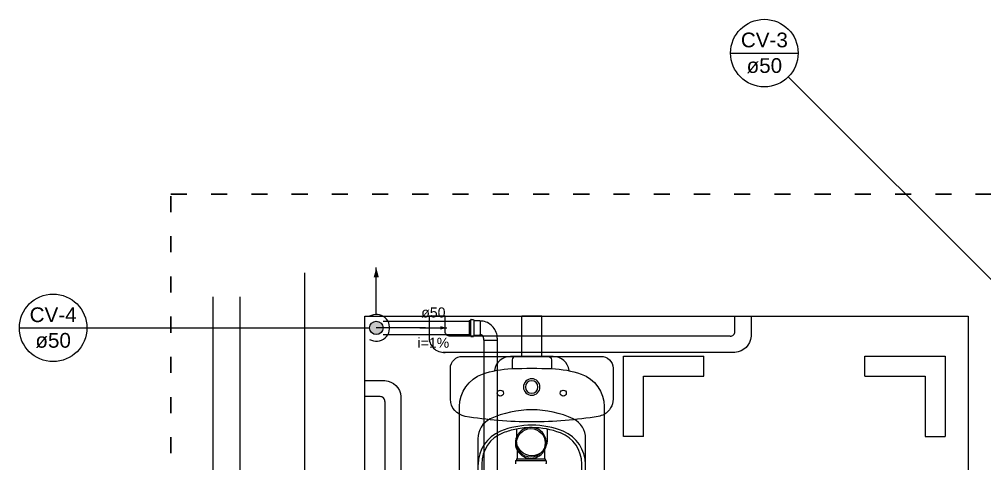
# Model space of a CAD drawing. Header units: millimetres. Extents: x -823 to -490, y -63 to 119.
# Drawn here: x -572.09 to -557.7, y 71.61 to 78.25 of the extents above; entities that cross this region are included whole.
import ezdxf

# ---------------------------------------------------------------- set-up
doc = ezdxf.new("R2010")
doc.units = ezdxf.units.MM
doc.header["$LTSCALE"] = 0.2
doc.header["$MEASUREMENT"] = 0
doc.linetypes.add('ACAD_ISO03W100', pattern=[3, 1.2, -1.8])
for name, color, linetype in [('. Layaot', 8, 'Continuous'), ('A-PARED', 4, 'Continuous'), ('Simbolos', 5, 'Continuous'), ('Simbolos_int', 2, 'Continuous')]:
    doc.layers.add(name, color=color, linetype=linetype)
for name, color, linetype, lineweight in [('015', 8, 'Continuous', 15), ('A-PISO', 8, 'Continuous', 5), ('CV-Colunas', 1, 'Continuous', 5), ('CV-Condutos', 1, 'Continuous', 5), ('CV-Indicação coluna', 5, 'Continuous', 5), ('CV-Sentido conduto', 9, 'Continuous', 5), ('CV-Textos conduto', 7, 'Continuous', 5), ('DI-Detalhes', 1, 'Continuous', 30), ('Nível 1', 7, 'Continuous', 5), ('TQ-Condutos', 5, 'Continuous', 5)]:
    doc.layers.add(name, color=color, linetype=linetype, lineweight=lineweight)
doc.styles.add('Arial', font='arial.ttf')

msp = doc.modelspace()

# ---------------------------------------------------------------- hatches: boundary and pattern name
at = {"layer": 'CV-Colunas', "linetype": 'Continuous'}
msp.add_hatch(color=256, dxfattribs=at).paths.add_polyline_path([(-566.67, 73.641), (-566.671, 73.65), (-566.672, 73.659), (-566.674, 73.667), (-566.676, 73.675), (-566.68, 73.683), (-566.684, 73.691), (-566.689, 73.698), (-566.694, 73.705), (-566.7, 73.712), (-566.706, 73.718), (-566.713, 73.723), (-566.72, 73.728), (-566.728, 73.732), (-566.736, 73.735), (-566.745, 73.738), (-566.753, 73.74), (-566.762, 73.741), (-566.77, 73.741), (-566.779, 73.741), (-566.788, 73.74), (-566.796, 73.738), (-566.805, 73.735), (-566.813, 73.732), (-566.82, 73.728), (-566.828, 73.723), (-566.835, 73.718), (-566.841, 73.712), (-566.847, 73.705), (-566.852, 73.698), (-566.857, 73.691), (-566.861, 73.683), (-566.864, 73.675), (-566.867, 73.667), (-566.869, 73.659), (-566.87, 73.65), (-566.87, 73.641), (-566.87, 73.632), (-566.869, 73.624), (-566.867, 73.615), (-566.864, 73.607), (-566.861, 73.599), (-566.857, 73.591), (-566.852, 73.584), (-566.847, 73.577), (-566.841, 73.57), (-566.835, 73.565), (-566.828, 73.559), (-566.82, 73.555), (-566.813, 73.551), (-566.805, 73.547), (-566.796, 73.545), (-566.788, 73.543), (-566.779, 73.542), (-566.77, 73.541), (-566.762, 73.542), (-566.753, 73.543), (-566.745, 73.545), (-566.736, 73.547), (-566.728, 73.551), (-566.72, 73.555), (-566.713, 73.559), (-566.706, 73.565), (-566.7, 73.57), (-566.694, 73.577), (-566.689, 73.584), (-566.684, 73.591), (-566.68, 73.599), (-566.676, 73.607), (-566.674, 73.615), (-566.672, 73.624), (-566.671, 73.632)])
at = {"layer": 'CV-Condutos', "linetype": 'Continuous'}
msp.add_hatch(color=256, dxfattribs=at).paths.add_polyline_path([(-566.77, 74.541), (-566.809, 74.396), (-566.732, 74.396)])
at = {"layer": 'CV-Sentido conduto', "linetype": 'Continuous'}
msp.add_hatch(color=256, dxfattribs=at).paths.add_polyline_path([(-565.719, 73.641), (-565.816, 73.667), (-565.816, 73.615)])

# ---------------------------------------------------------------- linework, layer by layer
at = {"layer": '. Layaot'}
msp.add_lwpolyline([(-565.672, 73.515, -0.414214), (-565.742, 73.586), (-565.742, 73.586), (-565.742, 73.815), (-565.982, 73.815), (-565.982, 73.482)], format="xyb", dxfattribs=at)
msp.add_arc((-565.759, 73.498), 0.224, 175.7299, 274.2688, dxfattribs=at)
at = {"linetype": 'Continuous'}
for p, q in [((-567.842, 74.463), (-567.842, 68.295)), ((-566.942, 68.295), (-566.942, 73.815)), ((-566.942, 73.815), (-557.942, 73.815)), ((-557.942, 73.815), (-557.942, 62.115)), ((-561.493, 73.515), (-565.672, 73.515)), ((-561.885, 72.921), (-561.885, 73.221)), ((-559.485, 72.921), (-559.485, 73.221)), ((-566.642, 72.544), (-566.642, 68.366)), ((-562.785, 72.021), (-563.085, 72.021)), ((-558.585, 72.021), (-558.285, 72.021))]:
    msp.add_line(p, q, dxfattribs=at)
for points in [[(-561.493, 73.515, 0.414214), (-561.422, 73.586), (-561.422, 73.586), (-561.422, 73.815), (-561.182, 73.815), (-561.182, 73.515, -0.376798), (-561.422, 73.275), (-561.422, 73.275), (-565.776, 73.275)], [(-566.642, 72.544, 0.414214), (-566.713, 72.615), (-566.713, 72.615), (-566.942, 72.615), (-566.942, 72.855), (-566.642, 72.855, -0.376798), (-566.402, 72.615), (-566.402, 72.615), (-566.402, 68.262)]]:
    msp.add_lwpolyline(points, format="xyb", dxfattribs=at)
for points in [[(-563.085, 72.021), (-563.085, 73.221), (-561.885, 73.221)], [(-559.485, 73.221), (-558.285, 73.221), (-558.285, 72.021)], [(-562.785, 72.021), (-562.785, 72.921), (-561.885, 72.921)], [(-559.485, 72.921), (-558.585, 72.921), (-558.585, 72.021)]]:
    msp.add_lwpolyline(points, dxfattribs=at)
at = {"layer": '015', "ltscale": 0.31}
for p, q in [((-564.601, 73.215), (-564.601, 73.815)), ((-564.301, 73.815), (-564.601, 73.815)), ((-564.301, 73.215), (-564.301, 73.815))]:
    msp.add_line(p, q, dxfattribs=at)
msp.add_lwpolyline([(-563.896, 73.004, 0.378909), (-564.134, 73.215), (-564.134, 73.215), (-564.769, 73.215, 0.378909), (-565.007, 73.004), (-565.007, 73.004)], format="xyb", dxfattribs=at)
at = {"layer": '015'}
for points in [[(-564.691, 73.215, 0.414214), (-564.745, 73.162), (-564.745, 73.162), (-564.745, 73.03)], [(-564.211, 73.215, -0.414214), (-564.158, 73.162), (-564.158, 73.162), (-564.158, 73.03)], [(-565.531, 70.968), (-565.531, 72.466, -0.319419), (-565.187, 72.95), (-565.187, 72.95, -0.074713), (-564.751, 73.032), (-564.751, 73.032, -0.017899), (-564.152, 73.032), (-564.152, 73.032, -0.074713), (-563.716, 72.95), (-563.716, 72.95, -0.319419), (-563.371, 72.466), (-563.371, 72.466), (-563.371, 70.968, -0.273863)], [(-564.921, 72.712, -1), (-564.921, 72.621), (-564.921, 72.621, -1), (-564.921, 72.712)], [(-563.982, 72.712, -1), (-563.982, 72.621), (-563.982, 72.621, -1), (-563.982, 72.712)], [(-565.07, 72.281, 0.295956), (-565.255, 71.986), (-565.255, 71.986), (-565.255, 70.952), (-565.255, 70.952, 0.219669), (-565.048, 70.482), (-565.048, 70.482, 0.1825), (-564.938, 70.441), (-564.938, 70.441), (-563.965, 70.441, 0.1825), (-563.855, 70.482), (-563.855, 70.482, 0.21967), (-563.647, 70.952), (-563.647, 70.952), (-563.648, 71.986), (-563.648, 71.986, 0.295956), (-563.832, 72.281), (-563.832, 72.281, 0.109342), (-564.451, 72.418), (-564.451, 72.418, 0.109342), (-565.07, 72.281), (-565.07, 72.281)], [(-563.651, 71.601, 0.305538), (-563.983, 72.097), (-563.983, 72.097, 0.097448), (-564.451, 72.189), (-564.451, 72.189, 0.097448), (-564.92, 72.097), (-564.92, 72.097, 0.305538), (-565.251, 71.601), (-565.251, 71.601)], [(-564.681, 72.13, 0.042994), (-564.879, 72.073), (-564.879, 72.073, 0.312272), (-565.198, 71.608), (-565.198, 71.608), (-565.202, 70.952), (-565.202, 70.952, 0.107996), (-565.155, 70.717), (-565.155, 70.717, 0.297508), (-564.951, 70.584), (-564.951, 70.584), (-563.952, 70.584, 0.297509), (-563.748, 70.717), (-563.748, 70.717, 0.107996), (-563.701, 70.952), (-563.701, 70.952), (-563.705, 71.608), (-563.705, 71.608, 0.312272), (-564.024, 72.073), (-564.024, 72.073, 0.091294), (-564.451, 72.152), (-564.451, 72.152, 0.048111), (-564.681, 72.13), (-564.681, 72.13)]]:
    msp.add_lwpolyline(points, format="xyb", dxfattribs=at)
at = {"layer": '015', "ltscale": 0.16334}
msp.add_lwpolyline([(-564.681, 72.13), (-564.681, 71.955)], dxfattribs=at)
at = {"layer": 'A-PARED'}
msp.add_lwpolyline([(-564.222, 72.13), (-564.222, 71.962, -1), (-564.681, 71.962), (-564.681, 71.962)], format="xyb", dxfattribs=at)
at = {"layer": 'A-PISO'}
for points in [[(-565.665, 73.039, -0.417775), (-565.483, 73.215), (-565.483, 73.215), (-563.421, 73.215, -0.417775), (-563.239, 73.039), (-563.239, 73.039), (-563.239, 72.576, -0.267596), (-563.372, 72.35), (-563.372, 72.35, -0.089925), (-563.46, 72.32), (-563.46, 72.32, -0.041809), (-564.452, 72.236), (-564.452, 72.236, -0.041809), (-565.443, 72.32), (-565.443, 72.32, -0.366337), (-565.665, 72.576), (-565.665, 72.576), (-565.665, 73.039)], [(-564.452, 72.635, 1), (-564.452, 72.881), (-564.452, 72.881, 1), (-564.452, 72.635)], [(-564.452, 72.665, 1), (-564.452, 72.851), (-564.452, 72.851, 1), (-564.452, 72.665)]]:
    msp.add_lwpolyline(points, format="xyb", dxfattribs=at)
at = {"layer": 'CV-Colunas'}
msp.add_circle((-566.77, 73.641), 0.1, dxfattribs=at)
at = {"layer": 'CV-Condutos'}
for p, q in [((-566.67, 73.741), (-565.385, 73.741)), ((-566.67, 73.541), (-565.385, 73.541)), ((-565.167, 73.459), (-565.167, 63.314)), ((-564.967, 73.459), (-564.967, 63.314))]:
    msp.add_line(p, q, dxfattribs=at)
for points in [[(-566.77, 73.841), (-566.77, 74.541)], [(-566.87, 73.468), (-566.842, 73.455), (-566.813, 73.446), (-566.782, 73.441), (-566.751, 73.442), (-566.721, 73.447), (-566.691, 73.457), (-566.664, 73.472), (-566.639, 73.49), (-566.617, 73.513), (-566.599, 73.538), (-566.585, 73.565), (-566.576, 73.595), (-566.571, 73.626), (-566.571, 73.657), (-566.576, 73.687), (-566.585, 73.717), (-566.599, 73.744), (-566.617, 73.77), (-566.639, 73.792), (-566.664, 73.81), (-566.691, 73.825), (-566.721, 73.835), (-566.751, 73.84), (-566.782, 73.841), (-566.813, 73.837), (-566.842, 73.828), (-566.87, 73.814)]]:
    msp.add_lwpolyline(points, dxfattribs=at)
at = {"layer": 'CV-Indicação coluna'}
for p, q in [((-561.487, 77.743), (-560.479, 77.743)), ((-560.626, 77.387), (-557.003, 73.764)), ((-572.093, 73.641), (-571.085, 73.641)), ((-571.085, 73.641), (-566.87, 73.641))]:
    msp.add_line(p, q, dxfattribs=at)
for centre in [(-560.983, 77.743), (-571.589, 73.641)]:
    msp.add_circle(centre, 0.504, dxfattribs=at)
at = {"layer": 'CV-Sentido conduto'}
msp.add_lwpolyline([(-566.119, 73.641), (-565.719, 73.641)], dxfattribs=at)
at = {"layer": 'DI-Detalhes', "color": 6, "linetype": 'ACAD_ISO03W100'}
msp.add_lwpolyline([(-569.833, 75.637), (-546.783, 75.637), (-546.783, 53.769), (-569.833, 53.769)], close=True, dxfattribs=at)
at = {"layer": 'Nível 1'}
msp.add_line((-566.036, 73.641), (-566.77, 73.641), dxfattribs=at)
at = {"layer": 'Simbolos'}
for p, q in [((-565.385, 73.751), (-565.385, 73.532)), ((-565.385, 73.751), (-565.368, 73.751)), ((-565.361, 73.765), (-565.364, 73.753)), ((-565.357, 73.768), (-565.322, 73.768)), ((-565.318, 73.765), (-565.317, 73.754)), ((-565.313, 73.751), (-565.229, 73.751)), ((-565.229, 73.751), (-565.221, 73.743)), ((-565.385, 73.532), (-565.368, 73.532)), ((-565.361, 73.517), (-565.364, 73.529)), ((-565.357, 73.514), (-565.322, 73.514)), ((-565.318, 73.518), (-565.317, 73.528)), ((-565.313, 73.532), (-565.229, 73.532)), ((-565.229, 73.532), (-565.221, 73.54)), ((-565.169, 73.487), (-565.169, 73.459)), ((-564.966, 73.487), (-564.966, 73.459)), ((-564.668, 71.815), (-564.668, 71.684)), ((-564.262, 71.815), (-564.262, 71.684)), ((-564.696, 71.655), (-564.696, 71.617)), ((-564.693, 71.659), (-564.681, 71.662)), ((-564.678, 71.684), (-564.678, 71.666)), ((-564.678, 71.684), (-564.252, 71.684)), ((-564.252, 71.684), (-564.252, 71.666)), ((-564.238, 71.659), (-564.249, 71.662)), ((-564.235, 71.655), (-564.235, 71.617))]:
    msp.add_line(p, q, dxfattribs=at)
for points in [[(-565.368, 73.751), (-565.367, 73.751), (-565.367, 73.751), (-565.366, 73.751), (-565.365, 73.751), (-565.365, 73.752), (-565.365, 73.752), (-565.364, 73.752), (-565.364, 73.753), (-565.364, 73.753)], [(-565.357, 73.768), (-565.357, 73.768), (-565.358, 73.768), (-565.358, 73.768), (-565.359, 73.768), (-565.359, 73.767), (-565.36, 73.767), (-565.36, 73.766), (-565.36, 73.766), (-565.361, 73.765)], [(-565.318, 73.765), (-565.318, 73.765), (-565.318, 73.766), (-565.318, 73.767), (-565.319, 73.767), (-565.319, 73.768), (-565.32, 73.768), (-565.32, 73.768), (-565.321, 73.768), (-565.322, 73.768)], [(-565.317, 73.754), (-565.317, 73.754), (-565.316, 73.753), (-565.316, 73.752), (-565.316, 73.752), (-565.315, 73.751), (-565.315, 73.751), (-565.314, 73.751), (-565.313, 73.751), (-565.313, 73.751)], [(-564.966, 73.487), (-564.967, 73.509), (-564.97, 73.531), (-564.975, 73.553), (-564.981, 73.574), (-564.99, 73.595), (-565, 73.615), (-565.012, 73.633), (-565.026, 73.651), (-565.041, 73.668), (-565.057, 73.683), (-565.075, 73.696), (-565.094, 73.708), (-565.114, 73.719), (-565.134, 73.727), (-565.156, 73.734), (-565.177, 73.739), (-565.2, 73.742), (-565.222, 73.743)], [(-565.364, 73.529), (-565.364, 73.529), (-565.364, 73.53), (-565.365, 73.53), (-565.365, 73.531), (-565.365, 73.531), (-565.366, 73.531), (-565.367, 73.532), (-565.367, 73.532), (-565.368, 73.532)], [(-565.361, 73.517), (-565.36, 73.516), (-565.36, 73.516), (-565.36, 73.515), (-565.359, 73.515), (-565.359, 73.515), (-565.358, 73.514), (-565.358, 73.514), (-565.357, 73.514), (-565.357, 73.514)], [(-565.322, 73.514), (-565.321, 73.514), (-565.32, 73.514), (-565.32, 73.514), (-565.319, 73.515), (-565.319, 73.515), (-565.318, 73.516), (-565.318, 73.516), (-565.318, 73.517), (-565.318, 73.518)], [(-565.313, 73.532), (-565.313, 73.532), (-565.314, 73.532), (-565.315, 73.531), (-565.315, 73.531), (-565.316, 73.53), (-565.316, 73.53), (-565.316, 73.529), (-565.317, 73.529), (-565.317, 73.528)], [(-565.169, 73.487), (-565.169, 73.491), (-565.17, 73.496), (-565.171, 73.5), (-565.172, 73.505), (-565.174, 73.509), (-565.176, 73.513), (-565.178, 73.517), (-565.181, 73.521), (-565.184, 73.524), (-565.188, 73.527), (-565.191, 73.53), (-565.195, 73.533), (-565.199, 73.535), (-565.204, 73.537), (-565.208, 73.538), (-565.213, 73.539), (-565.217, 73.54), (-565.222, 73.54)], [(-564.262, 71.815), (-564.248, 71.847), (-564.239, 71.881), (-564.235, 71.916), (-564.236, 71.951), (-564.243, 71.985), (-564.255, 72.019), (-564.272, 72.049), (-564.293, 72.077), (-564.319, 72.102), (-564.348, 72.122), (-564.379, 72.138), (-564.413, 72.148), (-564.448, 72.154), (-564.483, 72.154), (-564.518, 72.148), (-564.551, 72.138), (-564.583, 72.122), (-564.612, 72.102), (-564.637, 72.077), (-564.658, 72.049), (-564.675, 72.019), (-564.687, 71.985), (-564.694, 71.951), (-564.696, 71.916), (-564.692, 71.881), (-564.683, 71.847), (-564.668, 71.815)], [(-564.668, 71.815), (-564.654, 71.791), (-564.637, 71.769), (-564.617, 71.75), (-564.595, 71.733), (-564.572, 71.719), (-564.546, 71.708), (-564.52, 71.7), (-564.493, 71.695), (-564.465, 71.693), (-564.438, 71.695), (-564.411, 71.7), (-564.384, 71.708), (-564.359, 71.719), (-564.335, 71.733), (-564.313, 71.75), (-564.294, 71.769), (-564.277, 71.791), (-564.262, 71.815)], [(-564.693, 71.659), (-564.693, 71.659), (-564.694, 71.658), (-564.694, 71.658), (-564.695, 71.658), (-564.695, 71.657), (-564.695, 71.657), (-564.696, 71.656), (-564.696, 71.656), (-564.696, 71.655)], [(-564.696, 71.617), (-564.696, 71.616), (-564.696, 71.616), (-564.695, 71.615), (-564.695, 71.615), (-564.695, 71.614), (-564.694, 71.614), (-564.693, 71.613), (-564.693, 71.613), (-564.692, 71.613)], [(-564.681, 71.662), (-564.681, 71.662), (-564.68, 71.662), (-564.68, 71.663), (-564.679, 71.663), (-564.679, 71.664), (-564.679, 71.664), (-564.678, 71.665), (-564.678, 71.665), (-564.678, 71.666)], [(-564.252, 71.666), (-564.252, 71.665), (-564.252, 71.665), (-564.252, 71.664), (-564.252, 71.664), (-564.251, 71.663), (-564.251, 71.663), (-564.25, 71.662), (-564.25, 71.662), (-564.249, 71.662)], [(-564.235, 71.655), (-564.235, 71.656), (-564.235, 71.656), (-564.235, 71.657), (-564.235, 71.657), (-564.236, 71.658), (-564.236, 71.658), (-564.237, 71.658), (-564.237, 71.659), (-564.238, 71.659)], [(-564.238, 71.613), (-564.238, 71.613), (-564.237, 71.613), (-564.236, 71.614), (-564.236, 71.614), (-564.235, 71.615), (-564.235, 71.615), (-564.235, 71.616), (-564.235, 71.616), (-564.235, 71.617)]]:
    msp.add_lwpolyline(points, dxfattribs=at)
at = {"layer": 'Simbolos_int'}
for p, q in [((-565.365, 73.751), (-565.365, 73.532)), ((-565.316, 73.751), (-565.316, 73.532)), ((-565.221, 73.743), (-565.221, 73.54)), ((-565.169, 73.459), (-564.966, 73.459)), ((-564.678, 71.663), (-564.252, 71.663)), ((-564.668, 71.684), (-564.262, 71.684))]:
    msp.add_line(p, q, dxfattribs=at)
msp.add_circle((-564.465, 71.924), 0.213, dxfattribs=at)
at = {"layer": 'TQ-Condutos'}
for p, q in [((-569.208, 74.103), (-569.208, 63.941)), ((-568.807, 74.103), (-568.807, 63.927))]:
    msp.add_line(p, q, dxfattribs=at)

# ---------------------------------------------------------------- texts
at = {"layer": 'CV-Indicação coluna', "char_height": 0.22, "attachment_point": 8, "line_spacing_factor": 0.6, "style": 'Arial'}
for s, insert, width in [('CV-3', (-560.983, 77.826), 1.40049), ('ø50', (-560.983, 77.441), 1.05909), ('CV-4', (-571.589, 73.724), 1.40049), ('ø50', (-571.589, 73.339), 1.05909)]:
    msp.add_mtext(s, dxfattribs=dict(at, insert=insert, width=width))
at = {"layer": 'CV-Textos conduto', "char_height": 0.15, "attachment_point": 8, "line_spacing_factor": 0.6, "style": 'Arial'}
for s, insert, width in [('ø50', (-565.919, 73.792), 0.7221), ('i=1%', (-565.919, 73.342), 0.94345)]:
    msp.add_mtext(s, dxfattribs=dict(at, insert=insert, width=width))

doc.saveas('drawing.dxf')
